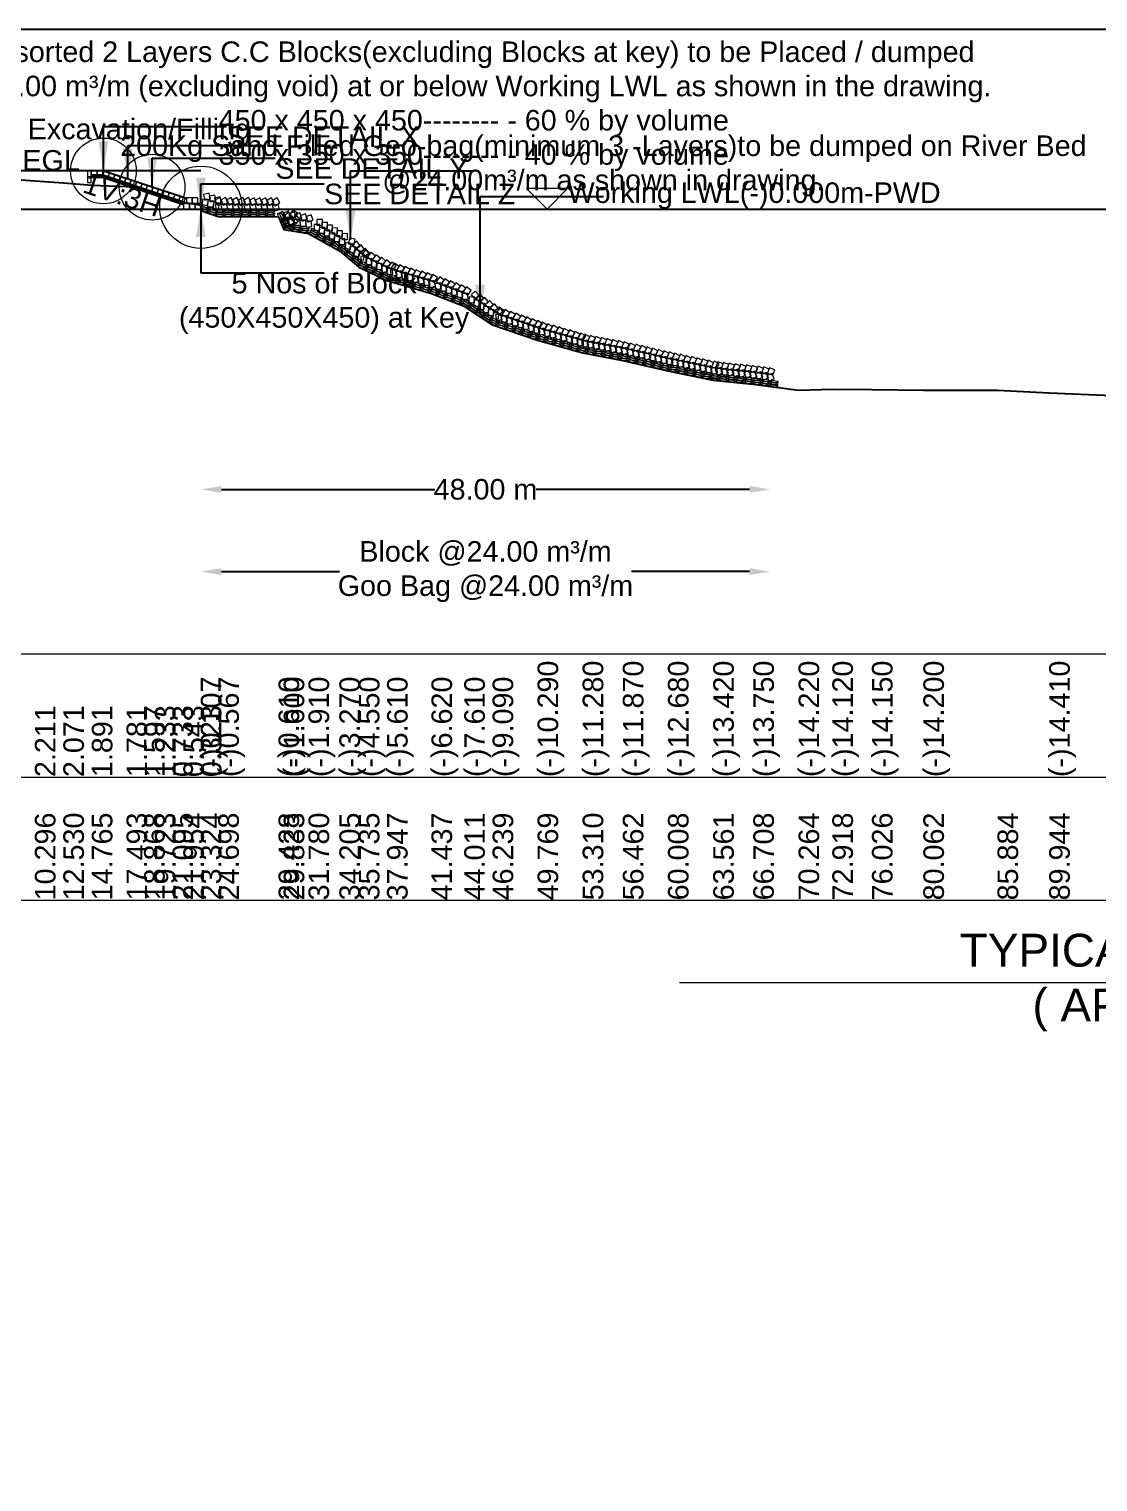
# Model space of a CAD drawing. Header units: inches. Extents: x 89000 to 845000, y -7071 to 18.
# Drawn here: x 311305 to 313907, y -3536 to 0 of the extents above; entities that cross this region are included whole.
import ezdxf

# ---------------------------------------------------------------- set-up
doc = ezdxf.new("R2010")
doc.units = ezdxf.units.IN
doc.header["$LTSCALE"] = 7
doc.header["$MEASUREMENT"] = 0
for name, color, linetype, lineweight in [('Cross section Data Border', 7, 'Continuous', 9), ('Cross Section Labels', 7, 'Continuous', 9), ('Existing_Bed_Level for Xsection', 7, 'Continuous', 25), ('Long Section Labels', 7, 'Continuous', 9)]:
    doc.layers.add(name, color=color, linetype=linetype, lineweight=lineweight)
doc.styles.get("Standard").update_dxf_attribs({"font": 'arial.ttf'})
doc.dimstyles.new('Appron Lebeling Style', dxfattribs={"dimtxt": 50, "dimasz": 50, "dimexe": 0.18, "dimexo": 0.0625, "dimgap": 0.09, "dimtad": 0, "dimtih": 1, "dimtoh": 1, "dimdec": 4, "dimzin": 0, "dimdsep": 46, "dimtxsty": 'Standard', "dimcen": 0.09, "dimse1": 1, "dimse2": 1, "dimadec": 0, "dimazin": 0, "dimtfac": 1, "dimtdec": 4, "dimtofl": 0, "dimtmove": 0, "dimatfit": 3, "dimfxl": 1, "dimtolj": 1, "dimtzin": 0, "dimarcsym": 0})
doc.dimstyles.get("Standard").update_dxf_attribs({"dimtxt": 0.18, "dimasz": 0.18, "dimexe": 0.18, "dimexo": 0.0625, "dimgap": 0.09, "dimtad": 0, "dimtih": 1, "dimtoh": 1, "dimdec": 4, "dimzin": 0, "dimdsep": 46, "dimtxsty": 'Standard', "dimcen": 0.09, "dimadec": 0, "dimazin": 0, "dimtfac": 1, "dimtdec": 4, "dimtofl": 0, "dimtmove": 0, "dimatfit": 3, "dimfxl": 1, "dimtolj": 1, "dimtzin": 0, "dimarcsym": 0})

# ---------------------------------------------------------------- blocks, each defined once
blk = doc.blocks.new('*D23')
at = {"layer": 'Cross Section Labels', "color": 0, "lineweight": -2, "transparency": 16777216}
for p, q in [((311773, -1120.3), (312292.4, -1120.3)), ((313059, -1120.3), (312539.6, -1120.3))]:
    blk.add_line(p, q, dxfattribs=at)
at = {"layer": 'Cross Section Labels', "color": 0, "transparency": 16777216}
for points in [[(311773, -1111.9), (311773, -1128.6), (311723, -1120.3)], [(313059, -1111.9), (313059, -1128.6), (313109, -1120.3)]]:
    blk.add_solid(points, dxfattribs=at)
at = {"layer": 'Defpoints', "color": 0, "transparency": 16777216}
for p in [(311723, -438.3), (313109, -869.9), (313109, -1120.3)]:
    blk.add_point(p, dxfattribs=at)
at = {"layer": 'Cross Section Labels', "color": 0, "transparency": 16777216, "insert": (312416, -1120.3), "char_height": 50, "attachment_point": 5}
blk.add_mtext('\\A1;48.00 m', dxfattribs=at)
blk = doc.blocks.new('*D24')
at = {"layer": 'Cross Section Labels', "color": 0, "lineweight": -2, "transparency": 16777216}
for p, q in [((311773, -1320.3), (312060.4, -1320.3)), ((313059, -1320.3), (312771.6, -1320.3))]:
    blk.add_line(p, q, dxfattribs=at)
at = {"layer": 'Cross Section Labels', "color": 0, "transparency": 16777216}
for points in [[(311773, -1311.9), (311773, -1328.6), (311723, -1320.3)], [(313059, -1311.9), (313059, -1328.6), (313109, -1320.3)]]:
    blk.add_solid(points, dxfattribs=at)
at = {"layer": 'Defpoints', "color": 0, "transparency": 16777216}
for p in [(311723, -438.3), (313109, -869.9), (313109, -1320.3)]:
    blk.add_point(p, dxfattribs=at)
at = {"layer": 'Cross Section Labels', "color": 0, "transparency": 16777216, "insert": (312416, -1320.3), "char_height": 50, "attachment_point": 5}
blk.add_mtext('\\A1;Block @24.00 m³/m ^JGoo Bag @24.00 m³/m ', dxfattribs=at)

msp = doc.modelspace()

# ---------------------------------------------------------------- linework, layer by layer
msp.add_lwpolyline([(310000, 0), (320000, 0), (320000, -7071), (310000, -7071)], close=True)
at = {"layer": 'Cross section Data Border'}
msp.add_lwpolyline([(310100, -1520.26), (319197.17389, -1520.26), (319197.17389, -2120.26), (310100, -2120.26)], close=True, dxfattribs=at)
msp.add_lwpolyline([(310100, -1820.26), (319197.17389, -1820.26)], dxfattribs=at)
at = {"layer": 'Cross Section Labels'}
msp.add_lwpolyline([(312565.83803, -438.26), (312615.83803, -388.26), (312515.83803, -388.26)], close=True, dxfattribs=at)
msp.add_lwpolyline([(312888.58694, -2320.26), (315048.58694, -2320.26), (317208.58694, -2320.26)], dxfattribs=at)
for centre, radius in [((311485.88803, -345.26), 80), ((311604.46303, -384.785), 80), ((311723.03803, -433.61), 100)]:
    msp.add_circle(centre, radius, dxfattribs=at)
at = {"layer": 'Existing_Bed_Level for Xsection'}
for points in [[(311723.03803, -345.26), (311000, -345.26)], [(311688.16303, -412.685), (311487.31977, -345.73725), (311485.88803, -345.26), (311484.37885, -345.26), (311456.47885, -345.26)], [(311207.95432, -361.349), (311319.16453, -369.719), (311388.42889, -374.059), (311457.70951, -379.639), (311542.27853, -383.049), (311584.90683, -388.753), (311611.41557, -400.037), (311653.94572, -415.537), (311680.58945, -421.427), (311723.03803, -428.247), (311723.03803, -441.577), (311765.64352, -455.837), (311912.26422, -457.17), (311924.8189, -487.86), (311985.19541, -497.47), (312060.36315, -539.63), (312107.78924, -579.31), (312176.36729, -612.17), (312284.53766, -643.48), (312364.35223, -674.17), (312433.39387, -720.05), (312542.85353, -757.25), (312652.62276, -787.94), (312750.33368, -806.23), (312860.25832, -831.34), (312970.39082, -854.28), (313067.95793, -864.51), (313178.17745, -879.08), (313260.45062, -875.98), (313356.81565, -876.91), (313481.93674, -878.46), (313662.39291, -879.08), (313788.27725, -884.97), (313941.73503, -891.48)], [(311456.47885, -354.56), (311484.37885, -354.56), (311688.16303, -422.48806)], [(311456.47885, -357.66), (311483.87579, -357.66), (311683.82579, -424.31)], [(311456.47885, -360.76), (311483.37273, -360.76), (311681.18803, -426.69843)], [(311000, -438.26), (319097.17389, -438.26)]]:
    msp.add_lwpolyline(points, dxfattribs=at)
at = {"layer": 'Long Section Labels'}
for points in [[(311456.47885, -345.26), (311447.17885, -345.26), (311447.17885, -359.21), (311456.47885, -359.21)], [(311470.42885, -345.26), (311456.47885, -345.26), (311456.47885, -354.56), (311470.42885, -354.56)], [(311484.37885, -345.26), (311470.42885, -345.26), (311470.42885, -354.56), (311484.37885, -354.56)], [(311500.5539, -350.14862), (311487.31977, -345.73725), (311484.37885, -354.56), (311497.61298, -358.97138)], [(311513.78803, -354.56), (311500.5539, -350.14862), (311497.61298, -358.97138), (311510.84712, -363.38275)], [(311456.47885, -359.21), (311447.17885, -359.21), (311447.17885, -373.16), (311456.47885, -373.16)], [(311527.02217, -358.97138), (311513.78803, -354.56), (311510.84712, -363.38275), (311524.08125, -367.79413)], [(311540.2563, -363.38275), (311527.02217, -358.97138), (311524.08125, -367.79413), (311537.31538, -372.20551)], [(311553.49043, -367.79413), (311540.2563, -363.38275), (311537.31538, -372.20551), (311550.54951, -376.61689)], [(311566.72456, -372.20551), (311553.49043, -367.79413), (311550.54951, -376.61689), (311563.78364, -381.02826)], [(311579.95869, -376.61689), (311566.72456, -372.20551), (311563.78364, -381.02826), (311577.01778, -385.43964)], [(311593.19283, -381.02826), (311579.95869, -376.61689), (311577.01778, -385.43964), (311590.25191, -389.85102)], [(311606.42696, -385.43964), (311593.19283, -381.02826), (311590.25191, -389.85102), (311603.48604, -394.2624)], [(311619.66109, -389.85102), (311606.42696, -385.43964), (311603.48604, -394.2624), (311616.72017, -398.67377)], [(311632.89522, -394.2624), (311619.66109, -389.85102), (311616.72017, -398.67377), (311629.9543, -403.08515)], [(311646.12936, -398.67377), (311632.89522, -394.2624), (311629.9543, -403.08515), (311643.18844, -407.49653)], [(311659.36349, -403.08515), (311646.12936, -398.67377), (311643.18844, -407.49653), (311656.42257, -411.90791)], [(311672.59762, -407.49653), (311659.36349, -403.08515), (311656.42257, -411.90791), (311669.6567, -416.31928)], [(311685.83175, -411.90791), (311672.59762, -407.49653), (311669.6567, -416.31928), (311682.89083, -420.73066)], [(311702.11303, -410.36), (311688.16303, -410.36), (311688.16303, -424.31), (311702.11303, -424.31)], [(311716.06303, -410.36), (311702.11303, -410.36), (311702.11303, -424.31), (311716.06303, -424.31)], [(311741.12579, -414.59417), (311727.20172, -413.74404), (311726.35159, -427.66811), (311740.27566, -428.51824)], [(311743.61639, -399.68064), (311729.94452, -402.45237), (311732.71625, -416.12424), (311746.38812, -413.35251)], [(311754.35449, -419.0218), (311740.43042, -418.17167), (311739.58029, -432.09574), (311753.50437, -432.94587)], [(311756.8451, -404.10827), (311743.17323, -406.87999), (311745.94495, -420.55186), (311759.61682, -417.78014)], [(311767.5832, -423.44943), (311753.65913, -422.5993), (311752.809, -436.52337), (311766.73307, -437.3735)], [(311770.0738, -408.5359), (311756.40193, -411.30762), (311759.17365, -424.97949), (311772.84552, -422.20777)], [(311769.20214, -409.60594), (311757.05406, -416.46355), (311763.91167, -428.61163), (311776.05975, -421.75402)], [(311783.15156, -409.73277), (311771.00349, -416.59037), (311777.8611, -428.73845), (311790.00917, -421.88084)], [(311797.10098, -409.85959), (311784.95291, -416.7172), (311791.81052, -428.86527), (311803.95859, -422.00766)], [(311811.05041, -409.98641), (311798.90233, -416.84402), (311805.75994, -428.99209), (311817.90802, -422.13448)], [(311824.99983, -410.11323), (311812.85176, -416.97084), (311819.70937, -429.11891), (311831.85744, -422.2613)], [(311838.94925, -410.24005), (311826.80118, -417.09766), (311833.65879, -429.24573), (311845.80686, -422.38812)], [(311852.89868, -410.36687), (311840.7506, -417.22448), (311847.60821, -429.37255), (311859.75629, -422.51494)], [(311866.8481, -410.49369), (311854.70003, -417.3513), (311861.55764, -429.49937), (311873.70571, -422.64177)], [(311880.79752, -410.62051), (311868.64945, -417.47812), (311875.50706, -429.6262), (311887.65513, -422.76859)], [(311894.74695, -410.74733), (311882.59887, -417.60494), (311889.45648, -429.75302), (311901.60456, -422.89541)], [(311908.69637, -410.87415), (311896.5483, -417.73176), (311903.40591, -429.87984), (311915.55398, -423.02223)], [(311695.13803, -424.31), (311681.18803, -424.31), (311681.18803, -438.26), (311695.13803, -438.26)], [(311709.08803, -424.31), (311695.13803, -424.31), (311695.13803, -438.26), (311709.08803, -438.26)], [(311723.03803, -424.31), (311709.08803, -424.31), (311709.08803, -438.26), (311723.03803, -438.26)], [(311771.43791, -424.5598), (311757.93167, -428.05039), (311761.42226, -441.55662), (311774.92849, -438.06603)], [(311785.38733, -424.68662), (311771.8811, -428.17721), (311775.37168, -441.68344), (311788.87792, -438.19285)], [(311799.33675, -424.81344), (311785.83052, -428.30403), (311789.32111, -441.81026), (311802.82734, -438.31967)], [(311813.28618, -424.94026), (311799.77994, -428.43085), (311803.27053, -441.93708), (311816.77676, -438.4465)], [(311827.2356, -425.06708), (311813.72937, -428.55767), (311817.21995, -442.0639), (311830.72619, -438.57332)], [(311841.18502, -425.19391), (311827.67879, -428.68449), (311831.16938, -442.19072), (311844.67561, -438.70014)], [(311855.13445, -425.32073), (311841.62821, -428.81131), (311845.1188, -442.31754), (311858.62503, -438.82696)], [(311869.08387, -425.44755), (311855.57764, -428.93813), (311859.06822, -442.44437), (311872.57446, -438.95378)], [(311883.03329, -425.57437), (311869.52706, -429.06495), (311873.01765, -442.57119), (311886.52388, -439.0806)], [(311896.98272, -425.70119), (311883.47649, -429.19178), (311886.96707, -442.69801), (311900.4733, -439.20742)], [(311910.93214, -425.82801), (311897.42591, -429.3186), (311900.9165, -442.82483), (311914.42273, -439.33424)], [(311936.72986, -458.03289), (311922.85546, -459.48325), (311924.30582, -473.35765), (311938.18022, -471.90729)], [(311936.73502, -442.91283), (311923.70477, -447.89431), (311928.68624, -460.92455), (311941.71649, -455.94308)], [(311945.92999, -456.72308), (311937.4842, -445.62033), (311926.38145, -454.06612), (311934.82724, -465.16887)], [(311951.21181, -469.6345), (311942.76602, -458.53175), (311931.66326, -466.97754), (311940.10906, -478.0803)], [(311950.5116, -445.10562), (311937.48135, -450.08709), (311942.46283, -463.11734), (311955.49307, -458.13586)], [(311958.8532, -448.87405), (311947.82842, -440.32673), (311939.2811, -451.35152), (311950.30588, -459.89883)], [(311964.13501, -461.78548), (311953.11023, -453.23816), (311944.56291, -464.26294), (311955.58769, -472.81026)], [(311964.28818, -447.2984), (311951.25793, -452.27988), (311956.23941, -465.31013), (311969.26965, -460.32865)], [(311978.06476, -449.49119), (311965.03451, -454.47267), (311970.01599, -467.50292), (311983.04624, -462.52144)], [(311991.84134, -451.68398), (311978.81109, -456.66546), (311983.79257, -469.69571), (311996.82282, -464.71423)], [(311950.50645, -460.22568), (311936.63205, -461.67604), (311938.0824, -475.55044), (311951.9568, -474.10008)], [(311964.28303, -462.41847), (311950.40863, -463.86883), (311951.85898, -477.74323), (311965.73338, -476.29287)], [(311978.05961, -464.61126), (311964.18521, -466.06161), (311965.63556, -479.93601), (311979.50996, -478.48566)], [(311991.83619, -466.80405), (311977.96179, -468.2544), (311979.41214, -482.1288), (311993.28654, -480.67845)], [(312012.61592, -475.80272), (311998.6669, -475.96792), (311998.8321, -489.91695), (312012.78112, -489.75174)], [(312019.44007, -463.63582), (312005.49105, -463.80103), (312005.65626, -477.75005), (312019.60528, -477.58485)], [(312024.78281, -482.62688), (312010.83379, -482.79208), (312010.999, -496.7411), (312024.94802, -496.5759)], [(312031.60697, -470.45998), (312017.65795, -470.62518), (312017.82315, -484.57421), (312031.77217, -484.409)], [(312036.94971, -489.45103), (312023.00069, -489.61624), (312023.16589, -503.56526), (312037.11492, -503.40006)], [(312043.77387, -477.28414), (312029.82485, -477.44934), (312029.99005, -491.39836), (312043.93907, -491.23316)], [(312055.94077, -484.10829), (312041.99174, -484.2735), (312042.15695, -498.22252), (312056.10597, -498.05732)], [(312068.10766, -490.93245), (312054.15864, -491.09765), (312054.32384, -505.04668), (312068.27287, -504.88147)], [(312049.11661, -496.27519), (312035.16759, -496.44039), (312035.33279, -510.38942), (312049.28181, -510.22421)], [(312061.28351, -503.09935), (312047.33448, -503.26455), (312047.49969, -517.21357), (312061.44871, -517.04837)], [(312073.4504, -509.9235), (312059.50138, -510.08871), (312059.66659, -524.03773), (312073.61561, -523.87253)], [(312080.27456, -497.75661), (312066.32554, -497.92181), (312066.49074, -511.87083), (312080.43976, -511.70563)], [(312089.40526, -521.79942), (312075.66519, -519.38841), (312073.25418, -533.12848), (312086.99425, -535.53949)], [(312098.35688, -511.10031), (312084.61681, -508.68931), (312082.2058, -522.42938), (312095.94587, -524.84038)], [(312100.10437, -530.75105), (312086.36429, -528.34004), (312083.95329, -542.08011), (312097.69336, -544.49112)], [(312110.69683, -527.41744), (312102.68142, -516.00009), (312091.26408, -524.0155), (312099.27948, -535.43284)], [(312121.39593, -536.36907), (312113.38053, -524.95172), (312101.96318, -532.96712), (312109.97859, -544.38447)], [(312110.80347, -539.70267), (312097.0634, -537.29166), (312094.65239, -551.03173), (312108.39247, -553.44274)], [(312121.50258, -548.6543), (312107.76251, -546.24329), (312105.3515, -559.98336), (312119.09157, -562.39437)], [(312126.07673, -552.24337), (312112.16717, -553.30479), (312113.22859, -567.21435), (312127.13815, -566.15293)], [(312132.09504, -545.32069), (312124.07964, -533.90334), (312112.66229, -541.91875), (312120.6777, -553.33609)], [(312135.51593, -546.39405), (312124.92623, -537.31326), (312115.84544, -547.90296), (312126.43514, -556.98375)], [(312138.65708, -558.2714), (312124.74752, -559.33282), (312125.80895, -573.24238), (312139.71851, -572.18096)], [(312148.09629, -552.42208), (312137.50659, -543.34129), (312128.4258, -553.93099), (312139.0155, -563.01178)], [(312151.23744, -564.29943), (312137.32788, -565.36085), (312138.3893, -579.27041), (312152.29886, -578.20899)], [(312160.67665, -558.45011), (312150.08695, -549.36932), (312141.00616, -559.95902), (312151.59586, -569.03981)], [(312173.257, -564.47814), (312162.6673, -555.39735), (312153.58651, -565.98705), (312164.17621, -575.06784)], [(312185.83736, -570.50617), (312175.24766, -561.42538), (312166.16687, -572.01508), (312176.75657, -581.09587)], [(312163.8178, -570.32746), (312149.90824, -571.38888), (312150.96966, -585.29844), (312164.87922, -584.23702)], [(312176.39815, -576.35549), (312162.48859, -577.41691), (312163.55001, -591.32647), (312177.45958, -590.26505)], [(312188.97851, -582.38352), (312175.06895, -583.44494), (312176.13037, -597.3545), (312190.03993, -596.29308)], [(312198.41771, -576.5342), (312187.82801, -567.45341), (312178.74722, -578.04311), (312189.33692, -587.1239)], [(312197.31191, -584.59461), (312183.7659, -587.92748), (312187.09878, -601.47349), (312200.64479, -598.14062)], [(312205.66151, -577.27358), (312193.72346, -570.05656), (312186.50644, -581.99461), (312198.44449, -589.21163)], [(312210.71187, -588.47323), (312197.16586, -591.80611), (312200.49873, -605.35212), (312214.04474, -602.01925)], [(312219.06147, -581.15221), (312207.12341, -573.93519), (312199.90639, -585.87324), (312211.84444, -593.09026)], [(312224.11182, -592.35186), (312210.56581, -595.68474), (312213.89869, -609.23075), (312227.4447, -605.89787)], [(312232.46142, -585.03084), (312220.52337, -577.81381), (312213.30634, -589.75186), (312225.24439, -596.96889)], [(312237.51177, -596.23049), (312223.96576, -599.56336), (312227.29864, -613.10938), (312240.84465, -609.7765)], [(312245.86137, -588.90947), (312233.92332, -581.69244), (312226.7063, -593.63049), (312238.64435, -600.84752)], [(312250.91173, -600.10912), (312237.36572, -603.44199), (312240.69859, -616.988), (312254.2446, -613.65513)], [(312259.26133, -592.78809), (312247.32327, -585.57107), (312240.10625, -597.50912), (312252.0443, -604.72614)], [(312272.66128, -596.66672), (312260.72323, -589.4497), (312253.5062, -601.38775), (312265.44425, -608.60477)], [(312286.06123, -600.54535), (312274.12318, -593.32832), (312266.90616, -605.26637), (312278.84421, -612.4834)], [(312299.46119, -604.42397), (312287.52313, -597.20695), (312280.30611, -609.145), (312292.24416, -616.36203)], [(312264.31168, -603.98774), (312250.76567, -607.32062), (312254.09855, -620.86663), (312267.64456, -617.53375)], [(312277.71163, -607.86637), (312264.16562, -611.19925), (312267.4985, -624.74526), (312281.04451, -621.41238)], [(312291.11159, -611.745), (312277.56558, -615.07787), (312280.89845, -628.62389), (312294.44446, -625.29101)], [(312306.81315, -617.42743), (312293.03236, -619.59361), (312295.19853, -633.3744), (312308.97932, -631.20822)], [(312315.75635, -610.84471), (312304.47687, -602.63643), (312296.26859, -613.91591), (312307.54807, -622.12419)], [(312319.83375, -622.43406), (312306.05296, -624.60024), (312308.21914, -638.38103), (312321.99993, -636.21485)], [(312328.77696, -615.85135), (312317.49748, -607.64307), (312309.2892, -618.92254), (312320.56868, -627.13082)], [(312332.85435, -627.4407), (312319.07356, -629.60688), (312321.23974, -643.38767), (312335.02053, -641.22149)], [(312341.79756, -620.85798), (312330.51808, -612.6497), (312322.3098, -623.92918), (312333.58928, -632.13746)], [(312345.87496, -632.44733), (312332.09417, -634.61351), (312334.26034, -648.3943), (312348.04113, -646.22812)], [(312354.81816, -625.86461), (312343.53868, -617.65633), (312335.3304, -628.93581), (312346.60988, -637.14409)], [(312367.83877, -630.87125), (312356.55929, -622.66297), (312348.35101, -633.94245), (312359.63049, -642.15073)], [(312380.85937, -635.87788), (312369.57989, -627.6696), (312361.37161, -638.94908), (312372.65109, -647.15736)], [(312358.89556, -637.45397), (312345.11477, -639.62014), (312347.28095, -653.40093), (312361.06174, -651.23476)], [(312371.91616, -642.4606), (312358.13537, -644.62678), (312360.30155, -658.40757), (312374.08234, -656.24139)], [(312390.25571, -652.58828), (312376.33384, -651.70278), (312375.44834, -665.62464), (312389.37021, -666.51014)], [(312400.41736, -648.11012), (312391.19509, -637.6434), (312380.72837, -646.86567), (312389.95064, -657.33239)], [(312401.87427, -660.30912), (312387.9524, -659.42362), (312387.0669, -673.34549), (312400.98877, -674.23099)], [(312412.03593, -655.83096), (312402.81366, -645.36424), (312392.34694, -654.58652), (312401.56921, -665.05323)], [(312413.49284, -668.02997), (312399.57097, -667.14446), (312398.68547, -681.06633), (312412.60734, -681.95183)], [(312423.65449, -663.55181), (312414.43222, -653.08509), (312403.9655, -662.30736), (312413.18777, -672.77408)], [(312435.27306, -671.27265), (312426.05079, -660.80593), (312415.58407, -670.0282), (312424.80634, -680.49492)], [(312446.89162, -678.99349), (312437.66935, -668.52678), (312427.20263, -677.74905), (312436.4249, -688.21577)], [(312425.1114, -675.75081), (312411.18954, -674.86531), (312410.30403, -688.78718), (312424.2259, -689.67268)], [(312436.72997, -683.47165), (312422.8081, -682.58615), (312421.9226, -696.50802), (312435.84447, -697.39352)], [(312448.34853, -691.1925), (312434.42667, -690.307), (312433.54117, -704.22886), (312447.46303, -705.11436)], [(312458.51019, -686.71434), (312449.28792, -676.24762), (312438.8212, -685.46989), (312448.04347, -695.93661)], [(312453.66973, -692.81428), (312439.98519, -695.52273), (312442.69363, -709.20728), (312456.37818, -706.49883)], [(312462.34614, -685.88369), (312450.75145, -678.12703), (312442.99479, -689.72172), (312454.58948, -697.47837)], [(312466.87781, -697.30307), (312453.19326, -700.01151), (312455.90171, -713.69606), (312469.58626, -710.98761)], [(312475.55421, -690.37247), (312463.95953, -682.61581), (312456.20287, -694.2105), (312467.79756, -701.96716)], [(312480.08589, -701.79185), (312466.40134, -704.50029), (312469.10979, -718.18484), (312482.79433, -715.47639)], [(312488.76229, -694.86125), (312477.16761, -687.10459), (312469.41095, -698.69928), (312481.00563, -706.45594)], [(312493.29397, -706.28063), (312479.60942, -708.98908), (312482.31787, -722.67362), (312496.00241, -719.96518)], [(312501.97037, -699.35003), (312490.37569, -691.59338), (312482.61903, -703.18806), (312494.21371, -710.94472)], [(312515.17845, -703.83882), (312503.58376, -696.08216), (312495.8271, -707.67684), (312507.42179, -715.4335)], [(312528.38653, -708.3276), (312516.79184, -700.57094), (312509.03518, -712.16563), (312520.62987, -719.92228)], [(312541.59461, -712.81638), (312529.99992, -705.05972), (312522.24326, -716.65441), (312533.83795, -724.41107)], [(312506.50205, -710.76941), (312492.8175, -713.47786), (312495.52595, -727.16241), (312509.21049, -724.45396)], [(312519.71012, -715.25819), (312506.02558, -717.96664), (312508.73402, -731.65119), (312522.41857, -728.94274)], [(312532.9182, -719.74698), (312519.23366, -722.45542), (312521.9421, -736.13997), (312535.62665, -733.43152)], [(312546.12628, -724.23576), (312532.44173, -726.9442), (312535.15018, -740.62875), (312548.83473, -737.9203)], [(312554.80269, -717.30516), (312543.208, -709.5485), (312535.45134, -721.14319), (312547.04603, -728.89985)], [(312557.74192, -727.86198), (312544.22688, -731.31833), (312547.68323, -744.83337), (312561.19827, -741.37702)], [(312566.02436, -720.46507), (312554.02095, -713.35729), (312546.91316, -725.3607), (312558.91658, -732.46849)], [(312571.17671, -731.61817), (312557.66167, -735.07452), (312561.11802, -748.58955), (312574.63306, -745.1332)], [(312579.45915, -724.22126), (312567.45574, -717.11347), (312560.34795, -729.11689), (312572.35137, -736.22467)], [(312584.6115, -735.37436), (312571.09646, -738.83071), (312574.55281, -752.34574), (312588.06785, -748.88939)], [(312592.89394, -727.97745), (312580.89053, -720.86966), (312573.78274, -732.87307), (312585.78616, -739.98086)], [(312598.04629, -739.13054), (312584.53125, -742.58689), (312587.9876, -756.10193), (312601.50264, -752.64558)], [(312606.32873, -731.73363), (312594.32532, -724.62585), (312587.21753, -736.62926), (312599.22094, -743.73704)], [(312619.76352, -735.48982), (312607.76011, -728.38203), (312600.65232, -740.38544), (312612.65573, -747.49323)], [(312633.19831, -739.246), (312621.1949, -732.13822), (312614.08711, -744.14163), (312626.09052, -751.24942)], [(312646.6331, -743.00219), (312634.62969, -735.89441), (312627.5219, -747.89782), (312639.52531, -755.0056)], [(312660.06789, -746.75838), (312648.06448, -739.65059), (312640.95669, -751.654), (312652.9601, -758.76179)], [(312611.48108, -742.88673), (312597.96604, -746.34308), (312601.42239, -759.85811), (312614.93743, -756.40176)], [(312624.91587, -746.64291), (312611.40083, -750.09926), (312614.85718, -763.6143), (312628.37222, -760.15795)], [(312638.35066, -750.3991), (312624.83562, -753.85545), (312628.29197, -767.37048), (312641.80701, -763.91413)], [(312651.78544, -754.15529), (312638.27041, -757.61164), (312641.72676, -771.12667), (312655.24179, -767.67032)], [(312662.54536, -756.92467), (312649.38445, -761.54993), (312654.00971, -774.71084), (312667.17062, -770.08557)], [(312670.14905, -748.83164), (312657.56993, -742.80104), (312651.53932, -755.38016), (312664.11844, -761.41077)], [(312676.25721, -759.49132), (312663.0963, -764.11658), (312667.72156, -777.27749), (312680.88247, -772.65222)], [(312683.8609, -751.39829), (312671.28178, -745.36769), (312665.25117, -757.94681), (312677.83029, -763.97742)], [(312689.96906, -762.05797), (312676.80815, -766.68323), (312681.43341, -779.84414), (312694.59432, -775.21887)], [(312697.57275, -753.96494), (312684.99363, -747.93434), (312678.96302, -760.51346), (312691.54214, -766.54407)], [(312703.68091, -764.62462), (312690.52, -769.24988), (312695.14526, -782.41079), (312708.30617, -777.78552)], [(312711.2846, -756.53159), (312698.70547, -750.50099), (312692.67487, -763.08011), (312705.25399, -769.11072)], [(312717.39276, -767.19127), (312704.23185, -771.81653), (312708.85711, -784.97744), (312722.01802, -780.35217)], [(312724.99645, -759.09824), (312712.41732, -753.06764), (312706.38672, -765.64676), (312718.96584, -771.67737)], [(312731.1046, -769.75792), (312717.9437, -774.38318), (312722.56896, -787.54409), (312735.72987, -782.91882)], [(312738.70829, -761.66489), (312726.12917, -755.63429), (312720.09857, -768.21341), (312732.67769, -774.24402)], [(312744.81645, -772.32457), (312731.65555, -776.94983), (312736.28081, -790.11074), (312749.44171, -785.48547)], [(312752.42014, -764.23154), (312739.84102, -758.20094), (312733.81042, -770.78006), (312746.38954, -776.81067)], [(312758.5283, -774.89122), (312745.3674, -779.51648), (312749.99266, -792.67739), (312763.15356, -788.05212)], [(312766.13199, -766.79819), (312753.55287, -760.76759), (312747.52227, -773.34671), (312760.10139, -779.37732)], [(312781.27778, -770.55996), (312768.94683, -764.03691), (312762.42378, -776.36786), (312774.75473, -782.89091)], [(312794.87748, -773.66652), (312782.54653, -767.14348), (312776.02348, -779.47443), (312788.35443, -785.99747)], [(312808.47717, -776.77309), (312796.14622, -770.25004), (312789.62317, -782.58099), (312801.95412, -789.10404)], [(312822.07687, -779.87966), (312809.74592, -773.35661), (312803.22287, -785.68756), (312815.55382, -792.21061)], [(312835.67657, -782.98623), (312823.34562, -776.46318), (312816.82257, -788.79413), (312829.15352, -795.31718)], [(312773.36018, -778.34614), (312760.02675, -782.44764), (312764.12825, -795.78106), (312777.46167, -791.67957)], [(312786.95987, -781.45271), (312773.62645, -785.55421), (312777.72795, -798.88763), (312791.06137, -794.78613)], [(312800.55957, -784.55928), (312787.22614, -788.66078), (312791.32764, -801.9942), (312804.66107, -797.8927)], [(312814.15926, -787.66585), (312800.82584, -791.76734), (312804.92734, -805.10077), (312818.26076, -800.99927)], [(312827.75896, -790.77241), (312814.42554, -794.87391), (312818.52703, -808.20734), (312831.86046, -804.10584)], [(312841.35866, -793.87898), (312828.02523, -797.98048), (312832.12673, -811.3139), (312845.46016, -807.21241)], [(312849.27626, -786.0928), (312836.94531, -779.56975), (312830.42226, -791.9007), (312842.75321, -798.42375)], [(312854.95835, -796.98555), (312841.62493, -801.08705), (312845.72643, -814.42047), (312859.05985, -810.31898)], [(312862.87596, -789.19936), (312850.54501, -782.67632), (312844.02196, -795.00727), (312856.35291, -801.53032)], [(312868.55805, -800.09212), (312855.22462, -804.19362), (312859.32612, -817.52704), (312872.65955, -813.42554)], [(312876.47565, -792.30593), (312864.1447, -785.78288), (312857.62165, -798.11383), (312869.9526, -804.63688)], [(312881.61292, -802.78305), (312868.36077, -807.14001), (312872.71774, -820.39216), (312885.96988, -816.0352)], [(312889.37944, -794.84615), (312876.92541, -788.56127), (312870.64053, -801.01529), (312883.09455, -807.30018)], [(312895.2698, -805.6277), (312882.01766, -809.98467), (312886.37462, -823.23681), (312899.62677, -818.87985)], [(312903.03632, -797.69081), (312890.5823, -791.40592), (312884.29741, -803.85995), (312896.75144, -810.14483)], [(312908.92669, -808.47236), (312895.67454, -812.82932), (312900.0315, -826.08147), (312913.28365, -821.7245)], [(312916.6932, -800.53546), (312904.23918, -794.25058), (312897.95429, -806.7046), (312910.40832, -812.98948)], [(312922.58357, -811.31701), (312909.33142, -815.67398), (312913.68839, -828.92612), (312926.94053, -824.56916)], [(312930.35009, -803.38011), (312917.89606, -797.09523), (312911.61118, -809.54925), (312924.0652, -815.83414)], [(312944.00697, -806.22477), (312931.55294, -799.93988), (312925.26806, -812.39391), (312937.72208, -818.67879)], [(312957.66385, -809.06942), (312945.20983, -802.78454), (312938.92494, -815.23856), (312951.37897, -821.52345)], [(312971.32073, -811.91408), (312958.86671, -805.62919), (312952.58182, -818.08322), (312965.03585, -824.3681)], [(312984.97762, -814.75873), (312972.52359, -808.47385), (312966.23871, -820.92787), (312978.69273, -827.21276)], [(312994.79689, -814.94524), (312981.77319, -809.94666), (312976.77461, -822.97035), (312989.7983, -827.96894)], [(313008.67083, -816.39994), (312995.64714, -811.40135), (312990.64855, -824.42505), (313003.67225, -829.42363)], [(313022.54478, -817.85463), (313009.52108, -812.85605), (313004.5225, -825.87975), (313017.5462, -830.87833)], [(312936.24045, -814.16167), (312922.9883, -818.51863), (312927.34527, -831.77078), (312940.59741, -827.41381)], [(312949.89733, -817.00632), (312936.64519, -821.36328), (312941.00215, -834.61543), (312954.2543, -830.25847)], [(312963.55422, -819.85097), (312950.30207, -824.20794), (312954.65903, -837.46008), (312967.91118, -833.10312)], [(312977.2111, -822.69563), (312963.95895, -827.05259), (312968.31592, -840.30474), (312981.56806, -835.94777)], [(312987.86925, -823.62401), (312975.12332, -829.29354), (312980.79285, -842.03948), (312993.53879, -836.36994)], [(313001.74319, -825.0787), (312988.99726, -830.74824), (312994.6668, -843.49417), (313007.41273, -837.82464)], [(313015.61714, -826.5334), (313002.87121, -832.20294), (313008.54074, -844.94887), (313021.28668, -839.27933)], [(313029.49109, -827.98809), (313016.74515, -833.65763), (313022.41469, -846.40357), (313035.16062, -840.73403)], [(313036.41872, -819.30933), (313023.39503, -814.31074), (313018.39644, -827.33444), (313031.42014, -832.33302)], [(313043.36503, -829.44279), (313030.6191, -835.11233), (313036.28864, -847.85826), (313049.03457, -842.18872)], [(313050.29267, -820.76402), (313037.26897, -815.76544), (313032.27039, -828.78914), (313045.29409, -833.78772)], [(313057.23898, -830.89748), (313044.49304, -836.56702), (313050.16258, -849.31296), (313062.90851, -843.64342)], [(313064.16661, -822.21872), (313051.14292, -817.22014), (313046.14433, -830.24383), (313059.16803, -835.24242)], [(313071.11292, -832.35218), (313058.36699, -838.02172), (313064.03653, -850.76765), (313076.78246, -845.09811)], [(313078.04056, -823.67341), (313065.01686, -818.67483), (313060.01828, -831.69853), (313073.04198, -836.69711)], [(313085.80832, -834.27707), (313072.91419, -839.60097), (313078.23808, -852.4951), (313091.13222, -847.1712)], [(313092.96739, -825.7882), (313080.08317, -820.44036), (313074.73533, -833.32459), (313087.61955, -838.67242)], [(313099.63801, -836.10523), (313086.74388, -841.42912), (313092.06777, -854.32325), (313104.96191, -848.99936)], [(313106.79708, -827.61636), (313093.91286, -822.26852), (313088.56502, -835.15274), (313101.44924, -840.50058)], [(313113.4677, -837.93338), (313100.57357, -843.25728), (313105.89747, -856.15141), (313118.7916, -850.82752)], [(313120.62677, -829.44452), (313107.74255, -824.09668), (313102.39471, -836.9809), (313115.27893, -842.32874)]]:
    msp.add_lwpolyline(points, close=True, dxfattribs=at)
for centre, major_axis in [((311730.51223, -441.29993), (9.78336, -3.27448)), ((311732.18489, -436.30242), (9.78336, -3.27448)), ((311733.85755, -431.30491), (9.78336, -3.27448)), ((311750.07896, -447.84889), (9.78336, -3.27448)), ((311751.75162, -442.85138), (9.78336, -3.27448)), ((311753.42428, -437.85387), (9.78336, -3.27448)), ((311769.00578, -453.23246), (10.31637, -0.09379)), ((311769.05369, -447.96268), (10.31637, -0.09379)), ((311769.1016, -442.69289), (10.31637, -0.09379)), ((311789.63853, -453.42004), (10.31637, -0.09379)), ((311789.68644, -448.15026), (10.31637, -0.09379)), ((311789.73435, -442.88048), (10.31637, -0.09379)), ((311810.27128, -453.60762), (10.31637, -0.09379)), ((311810.31919, -448.33784), (10.31637, -0.09379)), ((311810.3671, -443.06806), (10.31637, -0.09379)), ((311830.90403, -453.79521), (10.31637, -0.09379)), ((311830.95194, -448.52542), (10.31637, -0.09379)), ((311830.99985, -443.25564), (10.31637, -0.09379)), ((311851.53677, -453.98279), (10.31637, -0.09379)), ((311851.58468, -448.71301), (10.31637, -0.09379)), ((311851.63259, -443.44322), (10.31637, -0.09379)), ((311872.16952, -454.17037), (10.31637, -0.09379)), ((311872.21743, -448.90059), (10.31637, -0.09379)), ((311872.26534, -443.63081), (10.31637, -0.09379)), ((311892.80227, -454.35795), (10.31637, -0.09379)), ((311892.85018, -449.08817), (10.31637, -0.09379)), ((311892.89809, -443.81839), (10.31637, -0.09379)), ((311915.13728, -457.23383), (3.9062, -9.54872)), ((311920.01493, -455.23848), (3.9062, -9.54872)), ((311924.89258, -453.24312), (3.9062, -9.54872)), ((311922.94967, -476.33126), (3.9062, -9.54872)), ((311927.82732, -474.33591), (3.9062, -9.54872)), ((311934.37347, -486.71261), (10.18855, -1.62169)), ((311935.20186, -481.50813), (10.18855, -1.62169)), ((311936.03025, -476.30364), (10.18855, -1.62169)), ((311932.70497, -472.34056), (3.9062, -9.54872)), ((311954.75057, -489.95599), (10.18855, -1.62169)), ((311955.57895, -484.7515), (10.18855, -1.62169)), ((311956.40734, -479.54702), (10.18855, -1.62169)), ((311975.12766, -493.19937), (10.18855, -1.62169)), ((311975.95605, -487.99488), (10.18855, -1.62169)), ((311976.78444, -482.7904), (10.18855, -1.62169)), ((311995.2234, -500.07332), (8.9981, -5.04684)), ((311997.80141, -495.47694), (8.9981, -5.04684)), ((312000.37943, -490.88055), (8.9981, -5.04684)), ((312018.37562, -500.97424), (8.9981, -5.04684)), ((312013.21959, -510.167), (8.9981, -5.04684)), ((312015.79761, -505.57062), (8.9981, -5.04684)), ((312031.21579, -520.26069), (8.9981, -5.04684)), ((312033.7938, -515.66431), (8.9981, -5.04684)), ((312036.37181, -511.06792), (8.9981, -5.04684)), ((312049.21198, -530.35438), (8.9981, -5.04684)), ((312051.78999, -525.75799), (8.9981, -5.04684)), ((312054.36801, -521.16161), (8.9981, -5.04684)), ((312070.32148, -537.65493), (7.91258, -6.62022)), ((312073.70321, -533.61305), (7.91258, -6.62022)), ((312066.93976, -541.69682), (7.91258, -6.62022)), ((312082.76493, -554.93727), (7.91258, -6.62022)), ((312086.14665, -550.89538), (7.91258, -6.62022)), ((312089.52838, -546.8535), (7.91258, -6.62022)), ((312098.5901, -568.17772), (7.91258, -6.62022)), ((312101.97182, -564.13583), (7.91258, -6.62022)), ((312105.35355, -560.09395), (7.91258, -6.62022)), ((312119.28531, -570.2091), (9.30387, -4.45806)), ((312114.73079, -579.71425), (9.30387, -4.45806)), ((312117.00805, -574.96167), (9.30387, -4.45806)), ((312133.33854, -588.63038), (9.30387, -4.45806)), ((312135.61579, -583.8778), (9.30387, -4.45806)), ((312137.89305, -579.12522), (9.30387, -4.45806)), ((312151.94628, -597.5465), (9.30387, -4.45806)), ((312154.22354, -592.79392), (9.30387, -4.45806)), ((312156.5008, -588.04135), (9.30387, -4.45806)), ((312170.55403, -606.46263), (9.30387, -4.45806)), ((312172.83128, -601.71005), (9.30387, -4.45806)), ((312175.10854, -596.95747), (9.30387, -4.45806)), ((312192.44566, -603.10808), (9.91001, -2.86846)), ((312189.51514, -613.23249), (9.91001, -2.86846)), ((312190.9804, -608.17029), (9.91001, -2.86846)), ((312209.33516, -618.96941), (9.91001, -2.86846)), ((312210.80042, -613.90721), (9.91001, -2.86846)), ((312212.26568, -608.84501), (9.91001, -2.86846)), ((312229.15518, -624.70633), (9.91001, -2.86846)), ((312230.62044, -619.64413), (9.91001, -2.86846)), ((312232.0857, -614.58193), (9.91001, -2.86846)), ((312248.9752, -630.44326), (9.91001, -2.86846)), ((312250.44046, -625.38105), (9.91001, -2.86846)), ((312251.90572, -620.31885), (9.91001, -2.86846)), ((312268.79522, -636.18018), (9.91001, -2.86846)), ((312270.26048, -631.11797), (9.91001, -2.86846)), ((312271.72574, -626.05577), (9.91001, -2.86846)), ((312290.62501, -637.35143), (9.62946, -3.70268)), ((312292.5164, -632.43254), (9.62946, -3.70268)), ((312311.77532, -639.83791), (9.62946, -3.70268)), ((312288.73361, -642.27033), (9.62946, -3.70268)), ((312307.99253, -649.6757), (9.62946, -3.70268)), ((312309.88393, -644.7568), (9.62946, -3.70268)), ((312327.25145, -657.08107), (9.62946, -3.70268)), ((312329.14285, -652.16217), (9.62946, -3.70268)), ((312331.03424, -647.24328), (9.62946, -3.70268)), ((312346.51037, -664.48643), (9.62946, -3.70268)), ((312348.40177, -659.56754), (9.62946, -3.70268)), ((312350.29316, -654.64864), (9.62946, -3.70268)), ((312366.23122, -672.25489), (8.59257, -5.70999)), ((312369.14798, -667.86565), (8.59257, -5.70999)), ((312372.06475, -663.47642), (8.59257, -5.70999)), ((312389.2499, -674.8964), (8.59257, -5.70999)), ((312383.41637, -683.67488), (8.59257, -5.70999)), ((312386.33313, -679.28564), (8.59257, -5.70999)), ((312400.60152, -695.09486), (8.59257, -5.70999)), ((312403.51828, -690.70563), (8.59257, -5.70999)), ((312406.43505, -686.31639), (8.59257, -5.70999)), ((312417.78667, -706.51485), (8.59257, -5.70999)), ((312420.70343, -702.12561), (8.59257, -5.70999)), ((312423.6202, -697.73638), (8.59257, -5.70999)), ((312437.7692, -707.6219), (9.76811, -3.3197)), ((312434.37767, -717.60133), (9.76811, -3.3197)), ((312436.07344, -712.61161), (9.76811, -3.3197)), ((312453.91389, -724.24074), (9.76811, -3.3197)), ((312455.60965, -719.25102), (9.76811, -3.3197)), ((312457.30541, -714.2613), (9.76811, -3.3197)), ((312473.45011, -730.88015), (9.76811, -3.3197)), ((312475.14587, -725.89043), (9.76811, -3.3197)), ((312476.84163, -720.90071), (9.76811, -3.3197)), ((312492.98632, -737.51956), (9.76811, -3.3197)), ((312494.68208, -732.52984), (9.76811, -3.3197)), ((312496.37785, -727.54012), (9.76811, -3.3197)), ((312512.52254, -744.15896), (9.76811, -3.3197)), ((312514.2183, -739.16924), (9.76811, -3.3197)), ((312515.91406, -734.17953), (9.76811, -3.3197)), ((312533.75451, -745.80865), (9.76811, -3.3197)), ((312535.45028, -740.81893), (9.76811, -3.3197)), ((312532.05875, -750.79837), (9.76811, -3.3197)), ((312551.59208, -756.95713), (9.93577, -2.77791)), ((312553.01108, -751.88177), (9.93577, -2.77791)), ((312554.43009, -746.8064), (9.93577, -2.77791)), ((312571.46362, -762.51295), (9.93577, -2.77791)), ((312572.88263, -757.43758), (9.93577, -2.77791)), ((312574.30163, -752.36222), (9.93577, -2.77791)), ((312591.33517, -768.06877), (9.93577, -2.77791)), ((312592.75417, -762.9934), (9.93577, -2.77791)), ((312594.17318, -757.91804), (9.93577, -2.77791)), ((312611.20672, -773.62458), (9.93577, -2.77791)), ((312612.62572, -768.54922), (9.93577, -2.77791)), ((312614.04472, -763.47385), (9.93577, -2.77791)), ((312631.07826, -779.1804), (9.93577, -2.77791)), ((312632.49727, -774.10503), (9.93577, -2.77791)), ((312633.91627, -769.02967), (9.93577, -2.77791)), ((312652.36881, -779.66085), (9.93577, -2.77791)), ((312653.78782, -774.58549), (9.93577, -2.77791)), ((312672.89658, -778.33112), (10.14067, -1.89818)), ((312650.94981, -784.73621), (9.93577, -2.77791)), ((312670.95734, -788.69119), (10.14067, -1.89818)), ((312671.92696, -783.51116), (10.14067, -1.89818)), ((312691.23868, -792.48755), (10.14067, -1.89818)), ((312692.20831, -787.30752), (10.14067, -1.89818)), ((312693.17793, -782.12748), (10.14067, -1.89818)), ((312711.52003, -796.28391), (10.14067, -1.89818)), ((312712.48966, -791.10388), (10.14067, -1.89818)), ((312713.45928, -785.92385), (10.14067, -1.89818)), ((312731.80138, -800.08027), (10.14067, -1.89818)), ((312732.771, -794.90024), (10.14067, -1.89818)), ((312733.74063, -789.72021), (10.14067, -1.89818)), ((312752.17437, -803.94759), (10.05773, -2.29748)), ((312753.34797, -798.80993), (10.05773, -2.29748)), ((312754.52156, -793.67227), (10.05773, -2.29748)), ((312772.28984, -808.54255), (10.05773, -2.29748)), ((312773.46343, -803.40489), (10.05773, -2.29748)), ((312774.63702, -798.26723), (10.05773, -2.29748)), ((312792.4053, -813.13751), (10.05773, -2.29748)), ((312793.57889, -807.99985), (10.05773, -2.29748)), ((312794.75248, -802.86219), (10.05773, -2.29748)), ((312813.69435, -812.59481), (10.05773, -2.29748)), ((312814.86794, -807.45715), (10.05773, -2.29748)), ((312834.9834, -812.05211), (10.05773, -2.29748)), ((312855.09887, -816.64707), (10.05773, -2.29748)), ((312812.52076, -817.73247), (10.05773, -2.29748)), ((312832.63622, -822.32743), (10.05773, -2.29748)), ((312833.80981, -817.18977), (10.05773, -2.29748)), ((312852.75168, -826.92239), (10.05773, -2.29748)), ((312853.92527, -821.78473), (10.05773, -2.29748)), ((312872.86822, -831.27502), (10.10002, -2.10378)), ((312873.94287, -826.11575), (10.10002, -2.10378)), ((312875.01752, -820.95649), (10.10002, -2.10378)), ((312893.06827, -835.48258), (10.10002, -2.10378)), ((312894.14292, -830.32331), (10.10002, -2.10378)), ((312895.21756, -825.16405), (10.10002, -2.10378)), ((312913.26832, -839.69014), (10.10002, -2.10378)), ((312914.34296, -834.53087), (10.10002, -2.10378)), ((312915.41761, -829.37161), (10.10002, -2.10378)), ((312933.46836, -843.8977), (10.10002, -2.10378)), ((312934.54301, -838.73843), (10.10002, -2.10378)), ((312935.61766, -833.57916), (10.10002, -2.10378)), ((312953.66841, -848.10526), (10.10002, -2.10378)), ((312954.74306, -842.94599), (10.10002, -2.10378)), ((312955.8177, -837.78672), (10.10002, -2.10378)), ((312974.20219, -846.73129), (10.26055, -1.07583)), ((312974.75175, -841.49002), (10.26055, -1.07583)), ((312994.7233, -848.88295), (10.26055, -1.07583)), ((312995.27285, -843.64168), (10.26055, -1.07583)), ((313015.24441, -851.03461), (10.26055, -1.07583)), ((313015.79396, -845.79334), (10.26055, -1.07583)), ((313036.31507, -847.94499), (10.26055, -1.07583)), ((313056.83617, -850.09665), (10.26055, -1.07583)), ((312973.65264, -851.97256), (10.26055, -1.07583)), ((312994.17375, -854.12422), (10.26055, -1.07583)), ((313014.69486, -856.27587), (10.26055, -1.07583)), ((313035.21596, -858.42753), (10.26055, -1.07583)), ((313035.76551, -853.18626), (10.26055, -1.07583)), ((313055.73707, -860.57919), (10.26055, -1.07583)), ((313056.28662, -855.33792), (10.26055, -1.07583)), ((313076.30312, -862.95523), (10.22782, -1.35202)), ((313076.99376, -857.73068), (10.22782, -1.35202)), ((313077.68439, -852.50613), (10.22782, -1.35202)), ((313096.75877, -865.65928), (10.22782, -1.35202)), ((313097.44941, -860.43473), (10.22782, -1.35202)), ((313098.14004, -855.21018), (10.22782, -1.35202)), ((313117.21442, -868.36333), (10.22782, -1.35202)), ((313117.90506, -863.13878), (10.22782, -1.35202)), ((313118.59569, -857.91423), (10.22782, -1.35202))]:
    msp.add_ellipse(centre, major_axis=major_axis, ratio=0.255, dxfattribs=at)

# ---------------------------------------------------------------- texts
at = {"layer": 'Cross Section Labels'}
for s, insert, char_height, attachment_point in [(' Assorted 2 Layers C.C Blocks(excluding Blocks at key) to be Placed / dumped^J@24.00 m³/m (excluding void) at or below Working LWL as shown in the drawing.^J450 x 450 x 450-------- - 60 % by volume^J350 x 350 x 350-------- - 40 % by volume', (312387.47885, -345.26), 50, 8), ('Excavation/Filling', (311845.17553, -283.26), 50, 9), ('SEE DETAIL X', (311785.88803, -236.76), 50, 1), ('200Kg Sand Filled Geo-bag(minimum 3 -Layers)to be dumped on River Bed^J@24.00m³/m as shown in drawing.', (312702.98959, -407.26), 50, 8), ('EGL', (311428.57885, -345.26), 50, 9), ('SEE DETAIL Y', (311904.46303, -314.26), 50, 1), ('SEE DETAIL Z', (312023.03803, -376.26), 50, 1), ('Working LWL(-)0.000m-PWD', (312615.83803, -438.26), 50, 7), ('5 Nos of Block ^J(450X450X450) at Key', (312023.03803, -593.26), 50, 2), ('TYPICAL SECTION OF KATAKHALI KHAL AT KM 102.200^J( APPLICABLE FROM KM 102.120 TO KM 102.200)', (315048.58694, -2320.26), 80, 5)]:
    msp.add_mtext(s, dxfattribs=dict(at, insert=insert, char_height=char_height, attachment_point=attachment_point))
at = {"layer": 'Cross Section Labels', "insert": (311540.274, -379.72709), "char_height": 50, "attachment_point": 2, "rotation": 341.56505118}
msp.add_mtext('1V:3H', dxfattribs=at)
at = {"layer": 'Long Section Labels', "char_height": 50, "attachment_point": 1, "rotation": 90}
for s, insert in [('(-)10.290', (312542.85353, -1820.26)), ('(-)11.280', (312652.62276, -1820.26)), ('(-)11.870', (312750.33368, -1820.26)), ('(-)12.680', (312860.25832, -1820.26)), ('(-)13.420', (312970.39082, -1820.26)), ('(-)13.750', (313067.95793, -1820.26)), ('(-)14.220', (313178.17745, -1820.26)), ('(-)14.220', (313178.17745, -1820.26)), ('(-)14.120', (313260.45062, -1820.26)), ('(-)14.150', (313356.81565, -1820.26)), ('(-)14.200', (313481.93674, -1820.26)), ('(-)14.410', (313788.27725, -1820.26)), ('(-)0.107', (311723.03803, -1820.26)), ('(-)0.567', (311765.64352, -1820.26)), ('(-)0.610', (311912.26422, -1820.26)), ('(-)1.600', (311924.8189, -1820.26)), ('(-)1.910', (311985.19541, -1820.26)), ('(-)3.270', (312060.36315, -1820.26)), ('(-)4.550', (312107.78924, -1820.26)), ('(-)5.610', (312176.36729, -1820.26)), ('(-)6.620', (312284.53766, -1820.26)), ('(-)7.610', (312364.35223, -1820.26)), ('(-)9.090', (312433.39387, -1820.26)), ('2.211', (311319.16453, -1820.26)), ('2.071', (311388.42889, -1820.26)), ('1.891', (311457.70951, -1820.26)), ('1.781', (311542.27853, -1820.26)), ('1.597', (311584.90683, -1820.26)), ('1.233', (311611.41557, -1820.26)), ('0.733', (311653.94572, -1820.26)), ('0.543', (311680.58945, -1820.26)), ('0.323', (311723.03803, -1820.26)), ('21.954', (311680.58945, -2120.26)), ('23.324', (311723.03803, -2120.26)), ('23.324', (311723.03803, -2120.26)), ('70.264', (313178.17745, -2120.26)), ('85.884', (313662.39291, -2120.26)), ('89.944', (313788.27725, -2120.26)), ('10.296', (311319.16453, -2120.26)), ('12.530', (311388.42889, -2120.26)), ('14.765', (311457.70951, -2120.26)), ('17.493', (311542.27853, -2120.26)), ('18.868', (311584.90683, -2120.26)), ('19.723', (311611.41557, -2120.26)), ('21.095', (311653.94572, -2120.26)), ('24.698', (311765.64352, -2120.26)), ('29.428', (311912.26422, -2120.26)), ('29.833', (311924.8189, -2120.26)), ('31.780', (311985.19541, -2120.26)), ('34.205', (312060.36315, -2120.26)), ('35.735', (312107.78924, -2120.26)), ('37.947', (312176.36729, -2120.26)), ('41.437', (312284.53766, -2120.26)), ('44.011', (312364.35223, -2120.26)), ('46.239', (312433.39387, -2120.26)), ('49.769', (312542.85353, -2120.26)), ('53.310', (312652.62276, -2120.26)), ('56.462', (312750.33368, -2120.26)), ('60.008', (312860.25832, -2120.26)), ('63.561', (312970.39082, -2120.26)), ('66.708', (313067.95793, -2120.26)), ('72.918', (313260.45062, -2120.26)), ('76.026', (313356.81565, -2120.26)), ('80.062', (313481.93674, -2120.26))]:
    msp.add_mtext(s, dxfattribs=dict(at, insert=insert))

# ---------------------------------------------------------------- dimensions: what is measured, and where the dimension line sits
at = {"layer": 'Cross Section Labels'}
for base, text, picture, middle in [((313109.00154, -1120.26), '48.00 m', '*D23', (312416.01979, -1120.26)), ((313109.00154, -1320.26), 'Block @24.00 m³/m ^JGoo Bag @24.00 m³/m ', '*D24', (312416.01979, -1320.26))]:
    dim = msp.add_linear_dim(base=base, p1=(311723.03803, -438.26), p2=(313109.00154, -869.93559), text=text, dimstyle='Appron Lebeling Style', dxfattribs=at)
    dim.commit()
    dim.dimension.update_dxf_attribs({"geometry": picture, "text_midpoint": middle})

# ---------------------------------------------------------------- leaders
at = {"layer": 'Cross Section Labels', "annotation_type": 0, "has_hookline": 1, "hookline_direction": 0}
for points, text_width in [([(311485.88803, -345.26), (311485.88803, -236.76), (311785.79803, -236.76)], 466.13233), ([(311545.17553, -362.2325), (311545.17553, -283.26), (311845.08553, -283.26)], 533.32196), ([(311604.46303, -384.785), (311604.46303, -314.26), (311904.37303, -314.26)], 466.03001), ([(312087.47885, -512.86798), (312087.47885, -345.26), (312387.38885, -345.26)], 2510.77763), ([(311723.03803, -433.61), (311723.03803, -376.26), (312022.94803, -376.26)], 460.91405), ([(312402.98959, -693.65204), (312402.98959, -407.26), (312702.89959, -407.26)], 2345.7367), ([(311723.03803, -433.61), (311723.03803, -593.26), (312022.94803, -593.26)], 701.90996)]:
    msp.add_leader(points, dimstyle='Standard', override={"dimasz": 72}, dxfattribs=dict(at, text_width=text_width))

doc.saveas('drawing.dxf')
